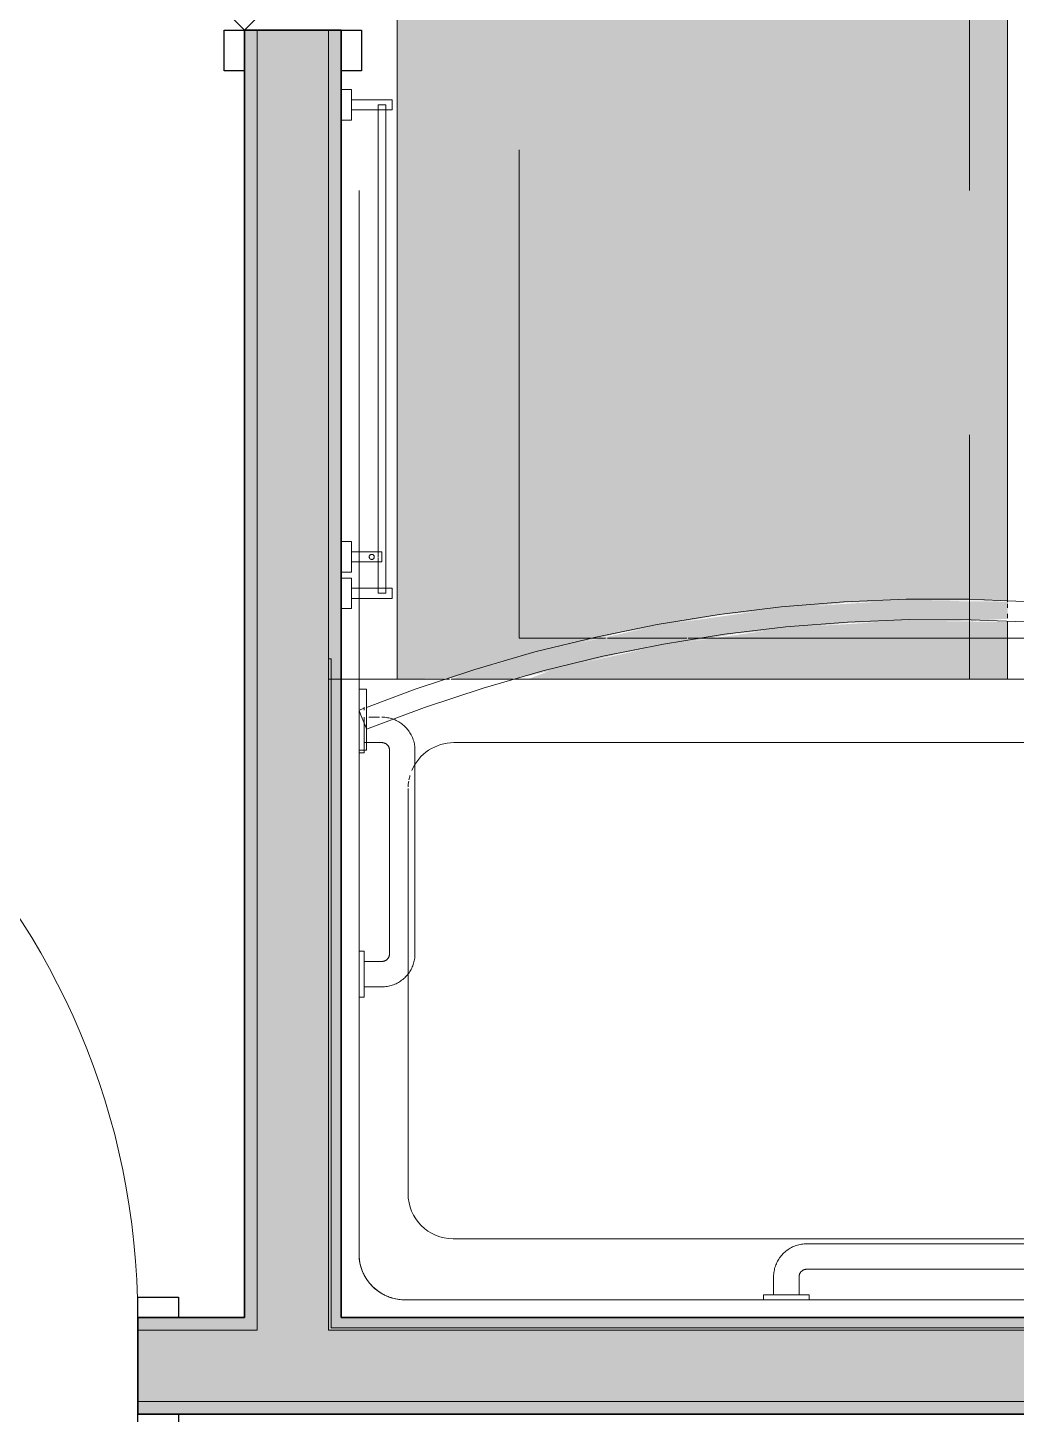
# Model space of a CAD drawing. Header units: inches. Extents: x 6 to 8416, y -388 to 6104.
# Drawn here: x 4887.5 to 4936.1, y 380.7 to 448.8 of the extents above; entities that cross this region are included whole.
import ezdxf

# ---------------------------------------------------------------- set-up
doc = ezdxf.new("R2010")
doc.units = ezdxf.units.IN
doc.header["$MEASUREMENT"] = 0
doc.linetypes.add('Dash 1_16_', pattern=[48, 24, -24])
doc.linetypes.add('Hidden 1_16_', pattern=[36, 24, -12])
for name, color, linetype, lineweight in [('A-DOOR', 31, 'Continuous', 18), ('A-DOOR-FRAM', 31, 'Continuous', 25), ('A-GENM', 13, 'Continuous', 18), ('A-WALL', 113, 'Continuous', 25), ('A-WALL-PATT', 111, 'Continuous', 35), ('I-WALL', 2, 'Continuous', 25), ('P-SANR-FIXT', 6, 'Continuous', 18), ('Q-SPCQ', 91, 'Continuous', 18)]:
    doc.layers.add(name, color=color, linetype=linetype, lineweight=lineweight)

# ---------------------------------------------------------------- blocks, each defined once
blk = doc.blocks.new('Unit-Single-Flush-ICC ADA-AM - 36_ x 84_-NR _U-BA _ BATH_-V125-LEVEL 3 - PLAN Copy 1 Copy 1')
at = {"layer": 'A-DOOR'}
for p, q in [((16.763, -1.138), (-8.693, -26.593)), ((16.763, -1.138), (18, -2.375)), ((18, -2.375), (-7.456, -27.831)), ((-8.693, -26.593), (-7.456, -27.831))]:
    blk.add_line(p, q, dxfattribs=at)
at = {"layer": 'A-DOOR', "lineweight": 9}
blk.add_arc((18, -2.375), 36, 180, 225, dxfattribs=at)
at = {"layer": 'A-DOOR-FRAM'}
for p, q in [((-20, 2.375), (-20, 3.375)), ((-20, 3.375), (-18, 3.375)), ((-18, 3.375), (-18, 2.375)), ((18, 2.375), (18, 3.375)), ((18, 3.375), (20, 3.375)), ((20, 3.375), (20, 2.375)), ((-18, 2.375), (-20, 2.375)), ((20, 2.375), (18, 2.375)), ((-20, -2.375), (-18, -2.375)), ((-20, -3.375), (-20, -2.375)), ((-18, -2.375), (-18, -3.375)), ((18, -2.375), (20, -2.375)), ((18, -3.375), (18, -2.375)), ((20, -2.375), (20, -3.375)), ((-18, -3.375), (-20, -3.375)), ((20, -3.375), (18, -3.375))]:
    blk.add_line(p, q, dxfattribs=at)
at = {"layer": 'A-DOOR-FRAM', "lineweight": 18}
for p, q in [((-20, 3.375), (-18, 3.375)), ((-20, 3.375), (-20, 2.375)), ((-18, 3.375), (-18, 2.375)), ((18, 3.375), (20, 3.375)), ((18, 3.375), (18, 2.375)), ((20, 3.375), (20, 2.375)), ((-18, 2.375), (-20, 2.375)), ((20, 2.375), (18, 2.375)), ((-20, -3.375), (-20, -2.375)), ((-20, -2.375), (-18, -2.375)), ((-18, -3.375), (-18, -2.375)), ((18, -3.375), (18, -2.375)), ((18, -2.375), (20, -2.375)), ((20, -3.375), (20, -2.375)), ((-18, -3.375), (-20, -3.375)), ((20, -3.375), (18, -3.375))]:
    blk.add_line(p, q, dxfattribs=at)
blk = doc.blocks.new('GM BA Shower-Unit-Tub-Prefab-ICC ADA-AM - ICC Type B_ Option A Forward_ 60_W x 32_D-2224280-LEVEL 3 - PLAN Copy 1 Copy 1')
at = {"layer": 'A-GENM'}
blk.add_line((59.375, -32), (60, -32), dxfattribs=at)
blk = doc.blocks.new('PL BA Toilet-Unit-Two Piece-ICC ADA-AM - ICC Type B_ Side Approach_ Swing Up Bar-V431-LEVEL 3 - PLAN Copy 1 Copy 1')
at = {"layer": 'A-GENM', "linetype": 'Hidden 1_16_', "lineweight": 9}
for p, q in [((0, 56), (48, 56)), ((0, 56), (0, 52.474)), ((0, 52.423), (0, 51.767)), ((0, 51.664), (0, 47.763)), ((0, 47.704), (0, 47.172)), ((0, 47.172), (0, 23.578))]:
    blk.add_line(p, q, dxfattribs=at)
blk = doc.blocks.new('GM Clearance-Rect-AM - 30_ x 48_  - A117 2017 Existing _ Type B _ A117 2009 _ CBC-V432-LEVEL 3 - PLAN Copy 1 Copy 1')
at = {"layer": 'A-GENM', "linetype": 'Hidden 1_16_', "lineweight": 9, "transparency": 33554560}
h = blk.add_hatch(color=256, dxfattribs=at)
h.paths.add_polyline_path([(15, 0), (12.277, -0.051), (10.174, -0.744), (3.967, -2.289), (-0.924, -3.155), (-7.243, -3.767), (-13.135, -3.876), (-15, -3.822), (-15, -48), (15, -48), (15, -0.665)])
h.paths.add_polyline_path([(3.967, 0), (-15, 0), (-15, -2.805), (-9.932, -2.869), (-4.179, -2.522), (2.085, -1.633), (7.275, -0.496), (8.556, 0), (4.767, 0)])
blk.add_hatch(color=256, dxfattribs=at).paths.add_polyline_path([(9.518, 0), (8.556, -0.148), (3.967, -1.272), (-1.674, -2.235), (-7.311, -2.769), (-13.318, -2.869), (-15, -2.958), (-15, -3.805), (-9.48, -3.852), (-3.814, -3.486), (2.107, -2.646), (7.275, -1.493), (11.372, -0.418), (12.277, 0), (9.523, 0)])
at = {"layer": 'A-GENM', "linetype": 'Hidden 1_16_', "lineweight": 9}
for p, q in [((-15, -2.805), (-15, 0)), ((-15, 0), (9.1, 0)), ((9.1, 0), (-15, 0)), ((-15, 0), (-15, -2.805)), ((-15, -2.805), (-15, 0)), ((-15, 0), (9.1, 0)), ((9.1, 0), (9.523, 0)), ((9.523, 0), (9.1, 0)), ((9.1, 0), (9.523, 0)), ((9.575, 0), (12.341, 0)), ((12.341, 0), (9.575, 0)), ((9.575, 0), (12.341, 0)), ((12.422, 0), (15, 0)), ((15, 0), (12.422, 0)), ((12.422, 0), (15, 0)), ((15, 0), (15, -48)), ((15, -48), (15, 0)), ((15, 0), (15, -48)), ((-15, -3.199), (-15, -2.989)), ((-15, -2.989), (-15, -3.199)), ((-15, -3.199), (-15, -2.989)), ((-15, -3.702), (-15, -3.498)), ((-15, -3.498), (-15, -3.702)), ((-15, -3.702), (-15, -3.498)), ((-15, -48), (-15, -3.771)), ((-15, -3.771), (-15, -48)), ((-15, -48), (-15, -3.771)), ((15, -48), (-15, -48)), ((-15, -48), (15, -48)), ((15, -48), (-15, -48))]:
    blk.add_line(p, q, dxfattribs=at)
blk = doc.blocks.new('SE BA Towel Bar-AM - 2_-0_ W x 2 1_2_ D_ 48_ AFF-V434-LEVEL 3 - PLAN Copy 1 Copy 1')
at = {"layer": 'Q-SPCQ'}
for p, q in [((-12.75, 0), (-12.53, 0)), ((-12.75, 0), (-12, 0)), ((-12.53, 0), (-12, 0)), ((-12, 0), (-11.47, 0)), ((-12, 0), (-11.25, 0)), ((-11.47, 0), (-11.25, 0)), ((11.25, 0), (11.47, 0)), ((11.25, 0), (12, 0)), ((11.47, 0), (12, 0)), ((12, 0), (12.53, 0)), ((12, 0), (12.75, 0)), ((12.53, 0), (12.75, 0)), ((-12.75, 0), (-12.75, -0.5)), ((-12.75, -0.5), (-12, -0.5)), ((-12.25, -0.5), (-12.25, -2.5)), ((-12.25, -0.5), (-12, -0.5)), ((-12.236, -0.5), (-12, -0.5)), ((-12.217, -0.5), (-12, -0.5)), ((-12, -0.5), (-11.783, -0.5)), ((-12, -0.5), (-11.75, -0.5)), ((-12, -0.5), (-11.764, -0.5)), ((-12, -0.5), (-11.25, -0.5)), ((-11.75, -2.5), (-11.75, -0.5)), ((-11.25, -0.5), (-11.25, 0)), ((11.25, 0), (11.25, -0.5)), ((11.25, -0.5), (12, -0.5)), ((11.75, -0.5), (11.75, -2.5)), ((11.75, -0.5), (12, -0.5)), ((11.764, -0.5), (12, -0.5)), ((11.783, -0.5), (12, -0.5)), ((12, -0.5), (12.217, -0.5)), ((12, -0.5), (12.25, -0.5)), ((12, -0.5), (12.236, -0.5)), ((12, -0.5), (12.75, -0.5)), ((12.25, -2.5), (12.25, -0.5)), ((12.75, -0.5), (12.75, 0)), ((-12, -1.813), (-12, -2.188)), ((-12, -1.813), (-12, -1.819)), ((-10.429, -1.813), (-12, -1.813)), ((-12, -1.819), (-12, -1.838)), ((-12, -1.838), (-12, -1.867)), ((-12, -1.867), (-12, -1.906)), ((-12, -1.906), (-12, -1.951)), ((-12, -1.951), (-12, -2)), ((-12, -2), (-12, -2.049)), ((-10.24, -1.813), (-10.429, -1.813)), ((-10.023, -1.813), (-10.213, -1.813)), ((12, -1.813), (-10.023, -1.813)), ((12, -1.819), (12, -1.813)), ((12, -2.188), (12, -1.813)), ((12, -1.838), (12, -1.819)), ((12, -1.867), (12, -1.838)), ((12, -1.906), (12, -1.867)), ((12, -1.951), (12, -1.906)), ((12, -2), (12, -1.951)), ((12, -2.049), (12, -2)), ((-12, -2.5), (-12.25, -2.5)), ((-12, -2.5), (-12.217, -2.5)), ((-12, -2.049), (-12, -2.094)), ((-12, -2.094), (-12, -2.133)), ((-12, -2.133), (-12, -2.162)), ((-12, -2.162), (-12, -2.181)), ((-12, -2.181), (-12, -2.188)), ((-12, -2.188), (12, -2.188)), ((-11.783, -2.5), (-12, -2.5)), ((-11.75, -2.5), (-12, -2.5)), ((12, -2.5), (11.75, -2.5)), ((12, -2.5), (11.783, -2.5)), ((12, -2.094), (12, -2.049)), ((12, -2.133), (12, -2.094)), ((12, -2.162), (12, -2.133)), ((12, -2.181), (12, -2.162)), ((12, -2.188), (12, -2.181)), ((12.217, -2.5), (12, -2.5)), ((12.25, -2.5), (12, -2.5))]:
    blk.add_line(p, q, dxfattribs=at)
blk = doc.blocks.new('z Nested-Shower Surround-Tub-Prefab - Variable-V436-LEVEL 3 - PLAN Copy 1 Copy 1')
at = {"layer": 'A-GENM'}
for p, q in [((60, 0), (0, 0)), ((0, 0), (60, 0)), ((60, -32), (60, 0)), ((60, 0), (60, -0.625)), ((60, -0.625), (60, -32)), ((56.25, -1.5), (3.75, -1.5)), ((3.75, -1.5), (56.25, -1.5)), ((56.25, -1.5), (3.75, -1.5)), ((58.5, -29.25), (58.5, -3.75)), ((58.5, -3.75), (58.5, -29.25)), ((58.5, -29.25), (58.5, -3.75)), ((53.877, -4.5), (6.371, -4.5)), ((56.089, -6.712), (56.089, -18.5)), ((56.089, -18.5), (56.089, -26.623)), ((53.839, -28.873), (6.409, -28.873)), ((58.5, -30.75), (58.5, -29.25)), ((58.5, -29.25), (58.5, -30.75)), ((58.5, -30.75), (58.5, -29.25)), ((58.5, -32), (58.5, -30.75)), ((58.5, -30.75), (58.5, -32)), ((58.5, -32), (58.5, -30.75)), ((9.275, -32), (26.625, -32)), ((26.625, -32), (50.725, -32)), ((50.725, -32), (51.148, -32)), ((51.2, -32), (53.966, -32)), ((54.047, -32), (56.625, -32)), ((56.625, -32), (58.5, -32)), ((58.5, -32), (60, -32)), ((59.375, -32), (58.5, -32)), ((59.875, -32), (59.375, -32))]:
    blk.add_line(p, q, dxfattribs=at)
at = {"layer": 'A-GENM', "lineweight": 9}
for p, q in [((60, 0), (0, 0)), ((0, 0), (60, 0)), ((0.125, -0.125), (59.875, -0.125)), ((59.688, -0.125), (0.312, -0.125)), ((59.875, -0.125), (59.875, -33)), ((59.875, -0.625), (59.875, -0.313)), ((59.875, -32), (59.875, -0.625)), ((60, -33), (60, 0)), ((60, 0), (60, -0.625)), ((60, -0.625), (60, -32)), ((59.875, -33), (59.875, -32)), ((60, -32), (60, -33)), ((59.875, -33), (60, -33)), ((60, -33), (59.875, -33))]:
    blk.add_line(p, q, dxfattribs=at)
at = {"layer": 'A-GENM'}
for centre, radius, start, end in [((56.25, -3.75), 2.25, 75, 90), ((56.25, -3.75), 2.25, 0, 90), ((56.25, -3.75), 2.25, 75, 90), ((56.25, -3.75), 2.25, 69.97132, 75), ((56.25, -3.75), 2.25, 69.97132, 75), ((56.25, -3.75), 2.25, 65.02868, 69.97132), ((56.25, -3.75), 2.25, 65.02868, 69.97132), ((56.25, -3.75), 2.25, 60, 65.02868), ((56.25, -3.75), 2.25, 60, 65.02868), ((56.25, -3.75), 2.25, 45, 60), ((56.25, -3.75), 2.25, 45, 60), ((56.25, -3.75), 2.25, 30, 45), ((56.25, -3.75), 2.25, 30, 45), ((56.25, -3.75), 2.25, 24.97132, 30), ((56.25, -3.75), 2.25, 24.97132, 30), ((56.25, -3.75), 2.25, 20.02868, 24.97132), ((56.25, -3.75), 2.25, 20.02868, 24.97132), ((56.25, -3.75), 2.25, 15, 20.02868), ((56.25, -3.75), 2.25, 15, 20.02868), ((56.25, -3.75), 2.25, 0, 15), ((56.25, -3.75), 2.25, 0, 15), ((53.877, -6.712), 2.212, 0, 90), ((53.839, -26.623), 2.25, 343.42574, 349.3325), ((53.839, -26.623), 2.25, 350.70084, 358.17134), ((53.839, -26.623), 2.25, 270, 336.98712)]:
    blk.add_arc(centre, radius, start, end, dxfattribs=at)
blk = doc.blocks.new('z Nested-Shower Grab Bars - Variable-V437-LEVEL 3 - PLAN Copy 1 Copy 1')
at = {"layer": 'A-GENM', "linetype": 'Dash 1_16_', "lineweight": 9}
for p, q in [((34.875, 0), (34.875, -0.25)), ((34.913, 0), (34.875, 0)), ((34.913, 0), (34.875, 0)), ((34.875, 0), (34.875, -0.25)), ((34.913, 0), (34.875, 0)), ((34.913, 0), (34.875, 0)), ((34.875, -0.25), (35.687, -0.25)), ((34.875, -0.25), (35.687, -0.25)), ((34.875, -0.25), (35.687, -0.25)), ((34.875, -0.25), (37.125, -0.25)), ((35.026, 0), (34.913, 0)), ((35.026, 0), (34.913, 0)), ((35.026, 0), (34.913, 0)), ((35.026, 0), (34.913, 0)), ((35.205, 0), (35.026, 0)), ((35.205, 0), (35.026, 0)), ((35.205, 0), (35.026, 0)), ((35.205, 0), (35.026, 0)), ((35.438, 0), (35.205, 0)), ((35.438, 0), (35.205, 0)), ((35.438, 0), (35.205, 0)), ((35.438, 0), (35.205, 0)), ((35.375, -0.25), (35.375, -1.125)), ((35.688, -0.25), (35.375, -0.25)), ((35.688, -0.25), (35.375, -0.25)), ((35.375, -0.25), (35.375, -1.125)), ((35.688, -0.25), (35.375, -0.25)), ((36.625, -0.25), (35.375, -0.25)), ((35.709, 0), (35.438, 0)), ((35.709, 0), (35.438, 0)), ((35.709, 0), (35.438, 0)), ((35.709, 0), (35.438, 0)), ((36.313, -0.25), (35.688, -0.25)), ((35.838, -0.25), (35.688, -0.25)), ((35.838, -0.25), (35.688, -0.25)), ((36, 0), (35.709, 0)), ((36, 0), (35.709, 0)), ((36, 0), (35.709, 0)), ((36, 0), (35.709, 0)), ((36, -0.25), (35.838, -0.25)), ((36, -0.25), (35.838, -0.25)), ((36.291, 0), (36, 0)), ((36.291, 0), (36, 0)), ((36.291, 0), (36, 0)), ((36.291, 0), (36, 0)), ((36.162, -0.25), (36, -0.25)), ((36.162, -0.25), (36, -0.25)), ((36.313, -0.25), (36.162, -0.25)), ((36.313, -0.25), (36.162, -0.25)), ((36.563, 0), (36.291, 0)), ((36.563, 0), (36.291, 0)), ((36.563, 0), (36.291, 0)), ((36.563, 0), (36.291, 0)), ((36.313, -0.25), (37.125, -0.25)), ((36.313, -0.25), (37.125, -0.25)), ((36.625, -0.25), (36.313, -0.25)), ((36.625, -0.25), (36.313, -0.25)), ((36.313, -0.25), (37.125, -0.25)), ((36.625, -0.25), (36.313, -0.25)), ((36.795, 0), (36.563, 0)), ((36.795, 0), (36.563, 0)), ((36.795, 0), (36.563, 0)), ((36.795, 0), (36.563, 0)), ((36.625, -1.125), (36.625, -0.25)), ((36.625, -1.125), (36.625, -0.25)), ((36.974, 0), (36.795, 0)), ((36.974, 0), (36.795, 0)), ((36.974, 0), (36.795, 0)), ((36.974, 0), (36.795, 0)), ((37.087, 0), (36.974, 0)), ((37.087, 0), (36.974, 0)), ((37.087, 0), (36.974, 0)), ((37.087, 0), (36.974, 0)), ((37.125, 0), (37.087, 0)), ((37.125, 0), (37.087, 0)), ((37.125, 0), (37.087, 0)), ((37.125, 0), (37.087, 0)), ((37.125, -0.25), (37.125, 0)), ((37.125, -0.25), (37.125, 0)), ((35, -1.5), (13, -1.5)), ((35, -1.5), (13, -1.5)), ((13, -2.75), (35, -2.75)), ((13, -2.75), (35, -2.75)), ((57, -14.875), (56.75, -14.875)), ((56.75, -14.875), (56.75, -17.125)), ((56.75, -14.875), (56.75, -15.687)), ((57, -14.913), (57, -14.875)), ((57, -14.913), (57, -14.875)), ((57, -15.026), (57, -14.913)), ((57, -15.026), (57, -14.913)), ((56.75, -15.375), (55.875, -15.375)), ((56.75, -16.625), (56.75, -15.375)), ((56.75, -15.688), (56.75, -15.375)), ((57, -15.205), (57, -15.026)), ((57, -15.205), (57, -15.026)), ((57, -15.438), (57, -15.205)), ((57, -15.438), (57, -15.205)), ((57, -15.709), (57, -15.438)), ((57, -15.709), (57, -15.438)), ((56.75, -15.838), (56.75, -15.688)), ((56.75, -16), (56.75, -15.838)), ((56.75, -16.162), (56.75, -16)), ((56.75, -16.313), (56.75, -16.162)), ((56.75, -16.313), (56.75, -17.125)), ((56.75, -16.625), (56.75, -16.313)), ((57, -16), (57, -15.709)), ((57, -16), (57, -15.709)), ((57, -16.291), (57, -16)), ((57, -16.291), (57, -16)), ((57, -16.563), (57, -16.291)), ((57, -16.563), (57, -16.291)), ((54.25, -17), (54.25, -27)), ((55.5, -27), (55.5, -17)), ((55.875, -16.625), (56.75, -16.625)), ((57, -16.795), (57, -16.563)), ((57, -16.795), (57, -16.563)), ((57, -16.974), (57, -16.795)), ((57, -16.974), (57, -16.795)), ((57, -17.087), (57, -16.974)), ((57, -17.087), (57, -16.974)), ((56.75, -17.125), (57, -17.125)), ((57, -17.125), (57, -17.087)), ((57, -17.125), (57, -17.087)), ((57, -26.875), (56.75, -26.875)), ((56.75, -26.875), (56.75, -27.709)), ((56.75, -26.875), (56.75, -27.687)), ((57, -26.913), (57, -26.875)), ((57, -26.913), (57, -26.875)), ((57, -27.026), (57, -26.913)), ((57, -27.026), (57, -26.913)), ((57, -27.205), (57, -27.026)), ((57, -27.205), (57, -27.026)), ((57, -27.438), (57, -27.205)), ((57, -27.438), (57, -27.205)), ((56.75, -27.375), (55.875, -27.375)), ((56.75, -27.688), (56.75, -27.375)), ((56.75, -27.688), (56.75, -27.375)), ((56.75, -27.838), (56.75, -27.688)), ((56.75, -27.838), (56.75, -27.688)), ((56.75, -28), (56.75, -27.838)), ((56.75, -28), (56.75, -27.838)), ((57, -27.709), (57, -27.438)), ((57, -27.709), (57, -27.438)), ((57, -28), (57, -27.749)), ((57, -28), (57, -27.749)), ((55.286, -28.515), (55.347, -28.537)), ((55.347, -28.537), (55.409, -28.557)), ((55.409, -28.557), (55.472, -28.574)), ((55.472, -28.574), (55.535, -28.589)), ((55.535, -28.589), (55.599, -28.601)), ((55.599, -28.601), (55.663, -28.611)), ((55.663, -28.611), (55.728, -28.618)), ((56.75, -28.162), (56.75, -28)), ((56.75, -28.162), (56.75, -28)), ((56.75, -28.313), (56.75, -28.162)), ((56.75, -28.541), (56.75, -28.162)), ((56.75, -28.541), (56.75, -28.313)), ((56.75, -28.604), (56.75, -28.541)), ((56.75, -28.604), (56.75, -28.541)), ((56.75, -28.625), (56.75, -28.604)), ((56.75, -28.625), (56.75, -28.604)), ((57, -28.503), (57, -28.113)), ((57, -28.503), (57, -28.113)), ((57, -28.795), (57, -28.563)), ((57, -28.795), (57, -28.563)), ((55.728, -28.618), (55.792, -28.623)), ((55.792, -28.623), (55.857, -28.625)), ((55.857, -28.625), (55.875, -28.625)), ((55.998, -28.625), (56.516, -28.625)), ((56.75, -28.974), (56.75, -29.087)), ((56.75, -28.974), (56.75, -29.087)), ((56.75, -29.087), (56.75, -29.125)), ((56.75, -29.087), (56.75, -29.125)), ((57, -29.125), (57, -28.974)), ((57, -29.125), (57, -28.974))]:
    blk.add_line(p, q, dxfattribs=at)
at = {"layer": 'A-GENM', "linetype": 'Dash 1_16_', "lineweight": 9, "flags": 128}
for points in [[(35.375, -1.125), (35.375, -1.14), (35.374, -1.155), (35.372, -1.17), (35.37, -1.185), (35.368, -1.2), (35.364, -1.214), (35.36, -1.229), (35.356, -1.243), (35.351, -1.257), (35.345, -1.271), (35.339, -1.285), (35.333, -1.298), (35.325, -1.311), (35.318, -1.324), (35.31, -1.337), (35.301, -1.349), (35.292, -1.361), (35.282, -1.372), (35.272, -1.383), (35.261, -1.394), (35.25, -1.404), (35.239, -1.414), (35.227, -1.423), (35.215, -1.432), (35.203, -1.441), (35.19, -1.448), (35.177, -1.456), (35.163, -1.463), (35.15, -1.469), (35.136, -1.475), (35.122, -1.48), (35.108, -1.484), (35.093, -1.488), (35.078, -1.492), (35.064, -1.495), (35.049, -1.497), (35.034, -1.498), (35.019, -1.5), (35.004, -1.5), (35, -1.5)], [(35, -2.75), (35.065, -2.749), (35.13, -2.745), (35.195, -2.738), (35.259, -2.729), (35.323, -2.718), (35.386, -2.703), (35.449, -2.687), (35.511, -2.668), (35.572, -2.646), (35.633, -2.622), (35.692, -2.595), (35.75, -2.566), (35.807, -2.535), (35.863, -2.502), (35.918, -2.466), (35.97, -2.428), (36.022, -2.389), (36.072, -2.347), (36.119, -2.303), (36.166, -2.257), (36.21, -2.21), (36.252, -2.16), (36.293, -2.109), (36.331, -2.057), (36.367, -2.003), (36.401, -1.948), (36.433, -1.891), (36.463, -1.833), (36.49, -1.774), (36.515, -1.714), (36.537, -1.653), (36.557, -1.591), (36.574, -1.528), (36.589, -1.465), (36.601, -1.401), (36.611, -1.337), (36.618, -1.272), (36.623, -1.208), (36.625, -1.143), (36.625, -1.125)], [(35.375, -1.125), (35.375, -1.14), (35.374, -1.155), (35.372, -1.17), (35.37, -1.185), (35.368, -1.2), (35.364, -1.214), (35.36, -1.229), (35.356, -1.243), (35.351, -1.257), (35.345, -1.271), (35.339, -1.285), (35.333, -1.298), (35.325, -1.311), (35.318, -1.324), (35.31, -1.337), (35.301, -1.349), (35.292, -1.361), (35.282, -1.372), (35.272, -1.383), (35.261, -1.394), (35.25, -1.404), (35.239, -1.414), (35.227, -1.423), (35.215, -1.432), (35.203, -1.441), (35.19, -1.448), (35.177, -1.456), (35.163, -1.463), (35.15, -1.469), (35.136, -1.475), (35.122, -1.48), (35.108, -1.484), (35.093, -1.488), (35.078, -1.492), (35.064, -1.495), (35.049, -1.497), (35.034, -1.498), (35.019, -1.5), (35.004, -1.5), (35, -1.5)], [(35, -2.75), (35.065, -2.749), (35.13, -2.745), (35.195, -2.738), (35.259, -2.729), (35.323, -2.718), (35.386, -2.703), (35.449, -2.687), (35.511, -2.668), (35.572, -2.646), (35.633, -2.622), (35.692, -2.595), (35.75, -2.566), (35.807, -2.535), (35.863, -2.502), (35.918, -2.466), (35.97, -2.428), (36.022, -2.389), (36.072, -2.347), (36.119, -2.303), (36.166, -2.257), (36.21, -2.21), (36.252, -2.16), (36.293, -2.109), (36.331, -2.057), (36.367, -2.003), (36.401, -1.948), (36.433, -1.891), (36.463, -1.833), (36.49, -1.774), (36.515, -1.714), (36.537, -1.653), (36.557, -1.591), (36.574, -1.528), (36.589, -1.465), (36.601, -1.401), (36.611, -1.337), (36.618, -1.272), (36.623, -1.208), (36.625, -1.143), (36.625, -1.125)], [(55.875, -15.375), (55.81, -15.376), (55.745, -15.38), (55.68, -15.387), (55.616, -15.396), (55.552, -15.407), (55.489, -15.422), (55.426, -15.438), (55.364, -15.457), (55.303, -15.479), (55.242, -15.503), (55.183, -15.53), (55.125, -15.559), (55.068, -15.59), (55.012, -15.623), (54.957, -15.659), (54.905, -15.697), (54.853, -15.736), (54.803, -15.778), (54.756, -15.822), (54.709, -15.868), (54.665, -15.915), (54.623, -15.965), (54.582, -16.016), (54.544, -16.068), (54.508, -16.122), (54.474, -16.177), (54.442, -16.234), (54.412, -16.292), (54.385, -16.351), (54.36, -16.411), (54.338, -16.472), (54.318, -16.534), (54.301, -16.597), (54.286, -16.66), (54.274, -16.724), (54.264, -16.788), (54.257, -16.853), (54.252, -16.917), (54.25, -16.982), (54.25, -17)], [(55.5, -17), (55.5, -16.985), (55.501, -16.97), (55.503, -16.955), (55.505, -16.94), (55.507, -16.925), (55.511, -16.911), (55.515, -16.896), (55.519, -16.882), (55.524, -16.868), (55.53, -16.854), (55.536, -16.84), (55.542, -16.827), (55.55, -16.814), (55.557, -16.801), (55.565, -16.788), (55.574, -16.776), (55.583, -16.764), (55.593, -16.753), (55.603, -16.742), (55.614, -16.731), (55.625, -16.721), (55.636, -16.711), (55.648, -16.702), (55.66, -16.693), (55.672, -16.684), (55.685, -16.677), (55.698, -16.669), (55.712, -16.662), (55.725, -16.656), (55.739, -16.65), (55.753, -16.645), (55.767, -16.641), (55.782, -16.637), (55.797, -16.633), (55.811, -16.63), (55.826, -16.628), (55.841, -16.627), (55.856, -16.625), (55.871, -16.625), (55.875, -16.625)], [(54.25, -27), (54.251, -27.065), (54.255, -27.13), (54.262, -27.195), (54.271, -27.259), (54.282, -27.323), (54.297, -27.386), (54.313, -27.449), (54.332, -27.511), (54.354, -27.572), (54.378, -27.633), (54.405, -27.692), (54.434, -27.75), (54.465, -27.807), (54.498, -27.863), (54.534, -27.918), (54.572, -27.97), (54.611, -28.022), (54.653, -28.072), (54.697, -28.119), (54.743, -28.166), (54.79, -28.21), (54.84, -28.252), (54.891, -28.293), (54.943, -28.331), (54.997, -28.367), (55.052, -28.401), (55.109, -28.433), (55.167, -28.463), (55.226, -28.49), (55.286, -28.515)], [(55.875, -27.375), (55.86, -27.375), (55.845, -27.374), (55.83, -27.372), (55.815, -27.37), (55.8, -27.368), (55.786, -27.364), (55.771, -27.36), (55.757, -27.356), (55.743, -27.351), (55.729, -27.345), (55.715, -27.339), (55.702, -27.333), (55.689, -27.325), (55.676, -27.318), (55.663, -27.31), (55.651, -27.301), (55.639, -27.292), (55.628, -27.282), (55.617, -27.272), (55.606, -27.261), (55.596, -27.25), (55.586, -27.239), (55.577, -27.227), (55.568, -27.215), (55.559, -27.203), (55.552, -27.19), (55.544, -27.177), (55.537, -27.163), (55.531, -27.15), (55.525, -27.136), (55.52, -27.122), (55.516, -27.108), (55.512, -27.093), (55.508, -27.078), (55.505, -27.064), (55.503, -27.049), (55.502, -27.034), (55.5, -27.019), (55.5, -27.004), (55.5, -27)]]:
    blk.add_lwpolyline(points, dxfattribs=at)
blk = doc.blocks.new('z Nested-Clearance-Shower-AM - Tub_Shower - ICC Type B - Option A_ Forward-V438-LEVEL 3 - PLAN Copy 1 Copy 1')
at = {"layer": 'A-GENM', "linetype": 'Hidden 1_16_', "lineweight": 9}
for p, q in [((0, -48), (0, 0)), ((0, 0), (30, 0)), ((30, 0), (30, -48)), ((15, -37.75), (11.25, -41.5)), ((11.25, -41.5), (15, -37.75)), ((18.75, -41.5), (15, -37.75)), ((15, -37.75), (15.938, -38.688)), ((15.938, -38.688), (18.75, -41.5)), ((11.25, -41.5), (12.664, -42.914)), ((12.664, -42.914), (11.25, -41.5)), ((17.336, -42.914), (18.75, -41.5)), ((18.75, -41.5), (18.023, -42.227)), ((12.664, -42.914), (14, -41.578)), ((13.352, -42.227), (12.664, -42.914)), ((14, -41.578), (13.352, -42.227)), ((14, -41.578), (14, -47)), ((14, -42.875), (14, -41.578)), ((16, -47), (16, -41.578)), ((16, -41.578), (17.336, -42.914)), ((17.336, -42.914), (16, -41.578)), ((16, -41.578), (16, -47)), ((14, -47), (14, -42.875)), ((17.625, -42.625), (17.336, -42.914)), ((17.892, -42.358), (17.625, -42.625)), ((14, -47), (16, -47)), ((15.625, -47), (14, -47)), ((16, -47), (15.625, -47)), ((30, -48), (0, -48))]:
    blk.add_line(p, q, dxfattribs=at)
blk = doc.blocks.new('SE BA Shower Curtain Rod-AM - 1_ Dia__ 76_ AFF-V387-LEVEL 3 - PLAN Copy 1 Copy 1')
at = {"layer": 'Q-SPCQ'}
for p, q in [((57, 1.5), (56.625, 1.5)), ((56.625, 1.5), (56.625, -1.5)), ((56.625, 1.5), (56.625, 0.75)), ((57, 0.75), (57, 1.5)), ((57, -1.5), (57, 1.5)), ((56.625, 0.75), (56.625, 0.391)), ((57, 0.388), (57, 0.75)), ((56.634, 0.449), (56.627, 0.464)), ((56.634, 0.449), (56.627, 0.464)), ((56.652, 0.402), (56.634, 0.449)), ((56.652, 0.402), (56.634, 0.449)), ((56.682, 0.328), (56.652, 0.402)), ((56.72, 0.232), (56.652, 0.402)), ((56.72, 0.232), (56.682, 0.328)), ((56.905, -0.232), (56.72, 0.232)), ((56.765, 0.12), (56.72, 0.232)), ((56.812, 0), (56.765, 0.12)), ((57, 0), (57, 0.388)), ((57, -0.388), (57, 0)), ((56.786, -0.544), (56.998, -0.464)), ((56.86, -0.12), (56.812, 0)), ((56.905, -0.232), (56.86, -0.12)), ((56.943, -0.328), (56.905, -0.232)), ((56.973, -0.402), (56.905, -0.232)), ((56.973, -0.402), (56.943, -0.328)), ((56.991, -0.449), (56.973, -0.402)), ((56.991, -0.449), (56.973, -0.402)), ((56.998, -0.464), (56.991, -0.449)), ((56.998, -0.464), (56.991, -0.449)), ((57, -0.75), (57, -0.388)), ((56.625, -0.75), (56.625, -1.5)), ((57, -1.5), (57, -0.75)), ((56.625, -1.5), (57, -1.5))]:
    blk.add_line(p, q, dxfattribs=at)
at = {"layer": 'Q-SPCQ', "flags": 128}
for points in [[(56.625, 0.464), (53.782, -0.604), (50.896, -1.558), (47.974, -2.395), (45.022, -3.115), (42.042, -3.716), (39.041, -4.198), (36.024, -4.56), (32.994, -4.8), (29.957, -4.919), (26.917, -4.916), (23.881, -4.792), (20.851, -4.547), (17.834, -4.181), (14.834, -3.694), (11.856, -3.088), (8.904, -2.363), (5.984, -1.52), (3.099, -0.562), (0.375, 0.464)], [(0.375, -0.604), (2.885, -1.547), (5.809, -2.513), (8.769, -3.362), (11.761, -4.091), (14.779, -4.7), (17.82, -5.189), (20.877, -5.555), (23.947, -5.798), (27.024, -5.919), (30.103, -5.916), (33.18, -5.791), (36.25, -5.542), (39.306, -5.171), (42.346, -4.678), (45.364, -4.063), (48.354, -3.329), (51.313, -2.475), (54.235, -1.504), (56.625, -0.605)]]:
    blk.add_lwpolyline(points, dxfattribs=at)
blk = doc.blocks.new('SE BA Robe Hook-AM - Robe Hook-V135-LEVEL 3 - PLAN Copy 1 Copy 1')
at = {"layer": 'Q-SPCQ'}
for p, q in [((-0.75, 0), (-0.75, -0.5)), ((-0.75, 0), (0, 0)), ((0, 0), (0.75, 0)), ((0.75, -0.5), (0.75, 0)), ((-0.75, -0.5), (0, -0.5)), ((-0.25, -0.5), (-0.25, -2)), ((-0.25, -0.5), (0, -0.5)), ((-0.236, -0.5), (0, -0.5)), ((-0.217, -0.5), (0, -0.5)), ((0, -0.5), (0.217, -0.5)), ((0, -0.5), (0.25, -0.5)), ((0, -0.5), (0.236, -0.5)), ((0, -0.5), (0.75, -0.5)), ((0.25, -2), (0.25, -0.5)), ((0, -2), (-0.25, -2)), ((0, -2), (-0.217, -2)), ((0.217, -2), (0, -2)), ((0.25, -2), (0, -2))]:
    blk.add_line(p, q, dxfattribs=at)
for start, end in [(360, 180), (165, 180), (180, 360), (180, 195), (150, 165), (195, 210), (120, 150), (210, 225), (225, 255), (105, 120), (90, 105), (255, 270), (75, 90), (270, 285), (60, 75), (285, 300), (45, 60), (300, 315), (30, 45), (315, 330), (15, 30), (330, 345), (0, 15), (345, 0)]:
    blk.add_arc((0, -1.5), 0.125, start, end, dxfattribs=at)
blk = doc.blocks.new('Unit-Single-Flush-ICC ADA-AM - 36_ x 84_-NR _U-BE _ BED_-6492530-LEVEL 3 - PLAN Copy 1 Copy 1')
at = {"layer": 'A-DOOR'}
for p, q in [((16.25, -2.375), (18, -2.375)), ((16.25, -2.375), (16.25, -38.375)), ((18, -2.375), (18, -38.375)), ((16.25, -38.375), (18, -38.375))]:
    blk.add_line(p, q, dxfattribs=at)
at = {"layer": 'A-DOOR', "lineweight": 9}
blk.add_arc((18, -2.375), 36, 180, 270, dxfattribs=at)
at = {"layer": 'A-DOOR-FRAM'}
for p, q in [((-20, 2.375), (-20, 3.375)), ((-20, 3.375), (-18, 3.375)), ((-18, 3.375), (-18, 2.375)), ((18, 2.375), (18, 3.375)), ((18, 3.375), (20, 3.375)), ((20, 3.375), (20, 2.375)), ((-18, 2.375), (-20, 2.375)), ((20, 2.375), (18, 2.375)), ((-20, -2.375), (-18, -2.375)), ((-20, -3.375), (-20, -2.375)), ((-18, -2.375), (-18, -3.375)), ((18, -2.375), (20, -2.375)), ((18, -3.375), (18, -2.375)), ((20, -2.375), (20, -3.375)), ((-18, -3.375), (-20, -3.375)), ((20, -3.375), (18, -3.375))]:
    blk.add_line(p, q, dxfattribs=at)
at = {"layer": 'A-DOOR-FRAM', "lineweight": 18}
for p, q in [((-20, 3.375), (-18, 3.375)), ((-20, 3.375), (-20, 2.375)), ((-18, 3.375), (-18, 2.375)), ((18, 3.375), (20, 3.375)), ((18, 3.375), (18, 2.375)), ((20, 3.375), (20, 2.375)), ((-18, 2.375), (-20, 2.375)), ((20, 2.375), (18, 2.375)), ((-20, -3.375), (-20, -2.375)), ((-20, -2.375), (-18, -2.375)), ((-18, -3.375), (-18, -2.375)), ((18, -3.375), (18, -2.375)), ((18, -2.375), (20, -2.375)), ((20, -3.375), (20, -2.375)), ((-18, -3.375), (-20, -3.375)), ((20, -3.375), (18, -3.375))]:
    blk.add_line(p, q, dxfattribs=at)

msp = doc.modelspace()

# ---------------------------------------------------------------- hatches: boundary and pattern name
at = {"layer": 'A-WALL-PATT', "transparency": 33554560}
h = msp.add_hatch(color=10, dxfattribs=at)
h.paths.add_polyline_path([(4898.16533733, 384.81077679), (4898.79033733, 384.81077679), (4898.79033733, 448.68577679), (4898.16533733, 448.68577679), (4898.16533733, 385.43577679)])
h.paths.add_polyline_path([(4898.16533733, 484.68577679), (4898.79033733, 484.68577679), (4898.79033733, 523.56077679), (4898.16533733, 523.56077679), (4898.16533733, 488.56556081)])
at = {"layer": 'A-WALL-PATT', "lineweight": 25, "transparency": 33554560}
h = msp.add_hatch(color=10, dxfattribs=at)
h.paths.add_polyline_path([(4902.91533733, 385.43577679), (4902.91533733, 448.68577679), (4902.29033733, 448.68577679), (4902.29033733, 385.43577679)])
h.paths.add_polyline_path([(4902.29033733, 484.68577679), (4902.91533733, 484.68577679), (4902.91533733, 491.31077679), (4902.29033733, 491.31077679), (4902.29033733, 488.56556081)])
h.paths.add_polyline_path([(4902.29033733, 494.81077679), (4902.91533733, 494.81077679), (4902.91533733, 519.43577679), (4902.29033733, 519.43577679)])
at = {"layer": 'A-WALL-PATT', "transparency": 33554560}
h = msp.add_hatch(color=10, dxfattribs=at)
h.paths.add_polyline_path([(4898.16533733, 384.81077679), (4898.16533733, 385.43577679), (4892.91533733, 385.43577679), (4892.91533733, 384.81077679)])
h.paths.add_polyline_path([(4853.04033733, 384.81077679), (4856.91533733, 384.81077679), (4856.91533733, 385.43577679), (4853.04033733, 385.43577679)])
h = msp.add_hatch(color=10, dxfattribs=at)
h.paths.add_polyline_path([(4962.29033733, 384.81077679), (4962.29033733, 385.43577679), (4902.29033733, 385.43577679), (4902.29033733, 384.81077679), (4949.64053685, 384.81077679)])
h.paths.add_polyline_path([(4967.66533733, 384.81077679), (4967.66533733, 385.43577679), (4965.79033733, 385.43577679), (4965.79033733, 384.81077679), (4966.51178685, 384.81077679)])
at = {"layer": 'A-WALL-PATT', "lineweight": 25, "transparency": 33554560}
h = msp.add_hatch(color=10, dxfattribs=at)
h.paths.add_polyline_path([(4898.16533733, 380.68577679), (4898.16533733, 381.31077679), (4892.91533733, 381.31077679), (4892.91533733, 380.68577679)])
h.paths.add_polyline_path([(4856.91533733, 380.68577679), (4856.91533733, 381.31077679), (4853.04033733, 381.31077679), (4853.04033733, 380.68577679)])
msp.add_hatch(color=10, dxfattribs=at).paths.add_polyline_path([(4966.51178685, 380.68577679), (4967.66533733, 380.68577679), (4967.66533733, 381.31077679), (4898.16533733, 381.31077679), (4898.16533733, 380.68577679), (4949.64053685, 380.68577679)])
at = {"layer": 'I-WALL', "transparency": 33554560}
h = msp.add_hatch(color=10, dxfattribs=at)
h.paths.add_polyline_path([(4902.29033733, 384.81077679), (4902.29033733, 448.68577679), (4898.79033733, 448.68577679), (4898.79033733, 384.81077679), (4899.02678685, 384.81077679)])
h.paths.add_polyline_path([(4898.79033733, 484.68577679), (4902.29033733, 484.68577679), (4902.29033733, 520.06077679), (4898.79033733, 520.06077679), (4898.79033733, 488.56556081)])
h = msp.add_hatch(color=10, dxfattribs=at)
h.paths.add_polyline_path([(4852.41533733, 381.31077679), (4856.91533733, 381.31077679), (4856.91533733, 384.81077679), (4852.41533733, 384.81077679)])
h.paths.add_polyline_path([(4892.91533733, 381.31077679), (4898.79033733, 381.31077679), (4898.79033733, 384.81077679), (4892.91533733, 384.81077679)])
msp.add_hatch(color=10, dxfattribs=at).paths.add_polyline_path([(4966.51178685, 381.31077679), (4967.66533733, 381.31077679), (4967.66533733, 384.81077679), (4898.79033733, 384.81077679), (4898.79033733, 381.31077679), (4949.64053685, 381.31077679)])

# ---------------------------------------------------------------- linework, layer by layer
at = {"layer": 'A-WALL', "lineweight": 9}
for p, q in [((4898.79033733, 448.68577679), (4898.79033733, 384.81077679)), ((4902.29033733, 448.68577679), (4902.29033733, 384.81077679)), ((4898.79033733, 384.81077679), (4892.91533733, 384.81077679)), ((4962.29033733, 384.81077679), (4902.29033733, 384.81077679)), ((4898.16533733, 381.31077679), (4892.91533733, 381.31077679)), ((4898.16533733, 381.31077679), (4898.79033733, 381.31077679)), ((4967.66533733, 381.31077679), (4898.79033733, 381.31077679))]:
    msp.add_line(p, q, dxfattribs=at)
at = {"layer": 'I-WALL', "lineweight": 35}
for p, q in [((4902.91533733, 448.68577679), (4898.16533733, 448.68577679)), ((4898.16533733, 448.68577679), (4898.16533733, 385.43577679)), ((4902.91533733, 385.43577679), (4902.91533733, 448.68577679)), ((4898.16533733, 385.43577679), (4892.91533733, 385.43577679)), ((4892.91533733, 385.43577679), (4892.91533733, 380.68577679)), ((4961.66533733, 385.43577679), (4902.91533733, 385.43577679)), ((4892.91533733, 380.68577679), (4898.16533733, 380.68577679)), ((4898.16533733, 380.68577679), (4967.66533733, 380.68577679))]:
    msp.add_line(p, q, dxfattribs=at)

# ---------------------------------------------------------------- block references
at = {"layer": 'A-DOOR'}
for name, p, rotation in [('Unit-Single-Flush-ICC ADA-AM - 36_ x 84_-NR _U-BA _ BATH_-V125-LEVEL 3 - PLAN Copy 1 Copy 1', (4900.54033733, 466.68577679), 270.0000000000007), ('Unit-Single-Flush-ICC ADA-AM - 36_ x 84_-NR _U-BE _ BED_-6492530-LEVEL 3 - PLAN Copy 1 Copy 1', (4874.91533733, 383.06077679), 180)]:
    msp.add_blockref(name, p, dxfattribs=dict(at, rotation=rotation))
at = {"layer": 'A-GENM', "linetype": 'Hidden 1_16_', "lineweight": 9, "rotation": 180}
for name, p in [('z Nested-Clearance-Shower-AM - Tub_Shower - ICC Type B - Option A_ Forward-V438-LEVEL 3 - PLAN Copy 1 Copy 1', (4933.79033733, 416.81077679)), ('GM Clearance-Rect-AM - 30_ x 48_  - A117 2017 Existing _ Type B _ A117 2009 _ CBC-V432-LEVEL 3 - PLAN Copy 1 Copy 1', (4920.66533733, 416.81077679))]:
    msp.add_blockref(name, p, dxfattribs=at)
at = {"layer": 'A-GENM', "lineweight": 9, "rotation": 180}
msp.add_blockref('z Nested-Shower Surround-Tub-Prefab - Variable-V436-LEVEL 3 - PLAN Copy 1 Copy 1', (4962.29033733, 384.81077679), dxfattribs=at)
at = {"layer": 'A-GENM', "rotation": 180}
msp.add_blockref('GM BA Shower-Unit-Tub-Prefab-ICC ADA-AM - ICC Type B_ Option A Forward_ 60_W x 32_D-2224280-LEVEL 3 - PLAN Copy 1 Copy 1', (4962.29033733, 384.81077679), dxfattribs=at)
at = {"layer": 'A-GENM', "linetype": 'Dash 1_16_', "lineweight": 9, "rotation": 180}
msp.add_blockref('z Nested-Shower Grab Bars - Variable-V437-LEVEL 3 - PLAN Copy 1 Copy 1', (4960.79033733, 386.31077679), dxfattribs=at)
at = {"layer": 'P-SANR-FIXT', "rotation": 90.00000000000018}
msp.add_blockref('PL BA Toilet-Unit-Two Piece-ICC ADA-AM - ICC Type B_ Side Approach_ Swing Up Bar-V431-LEVEL 3 - PLAN Copy 1 Copy 1', (4967.66533733, 418.81077679), dxfattribs=at)
at = {"layer": 'Q-SPCQ'}
for name, p, rotation in [('SE BA Towel Bar-AM - 2_-0_ W x 2 1_2_ D_ 48_ AFF-V434-LEVEL 3 - PLAN Copy 1 Copy 1', (4902.91533733, 433.02356808), 90.00000000000018), ('SE BA Robe Hook-AM - Robe Hook-V135-LEVEL 3 - PLAN Copy 1 Copy 1', (4902.91533733, 422.81077679), 90.00000000000018), ('SE BA Shower Curtain Rod-AM - 1_ Dia__ 76_ AFF-V387-LEVEL 3 - PLAN Copy 1 Copy 1', (4960.79033733, 414.81077679), 180)]:
    msp.add_blockref(name, p, dxfattribs=dict(at, rotation=rotation))

doc.saveas('drawing.dxf')
